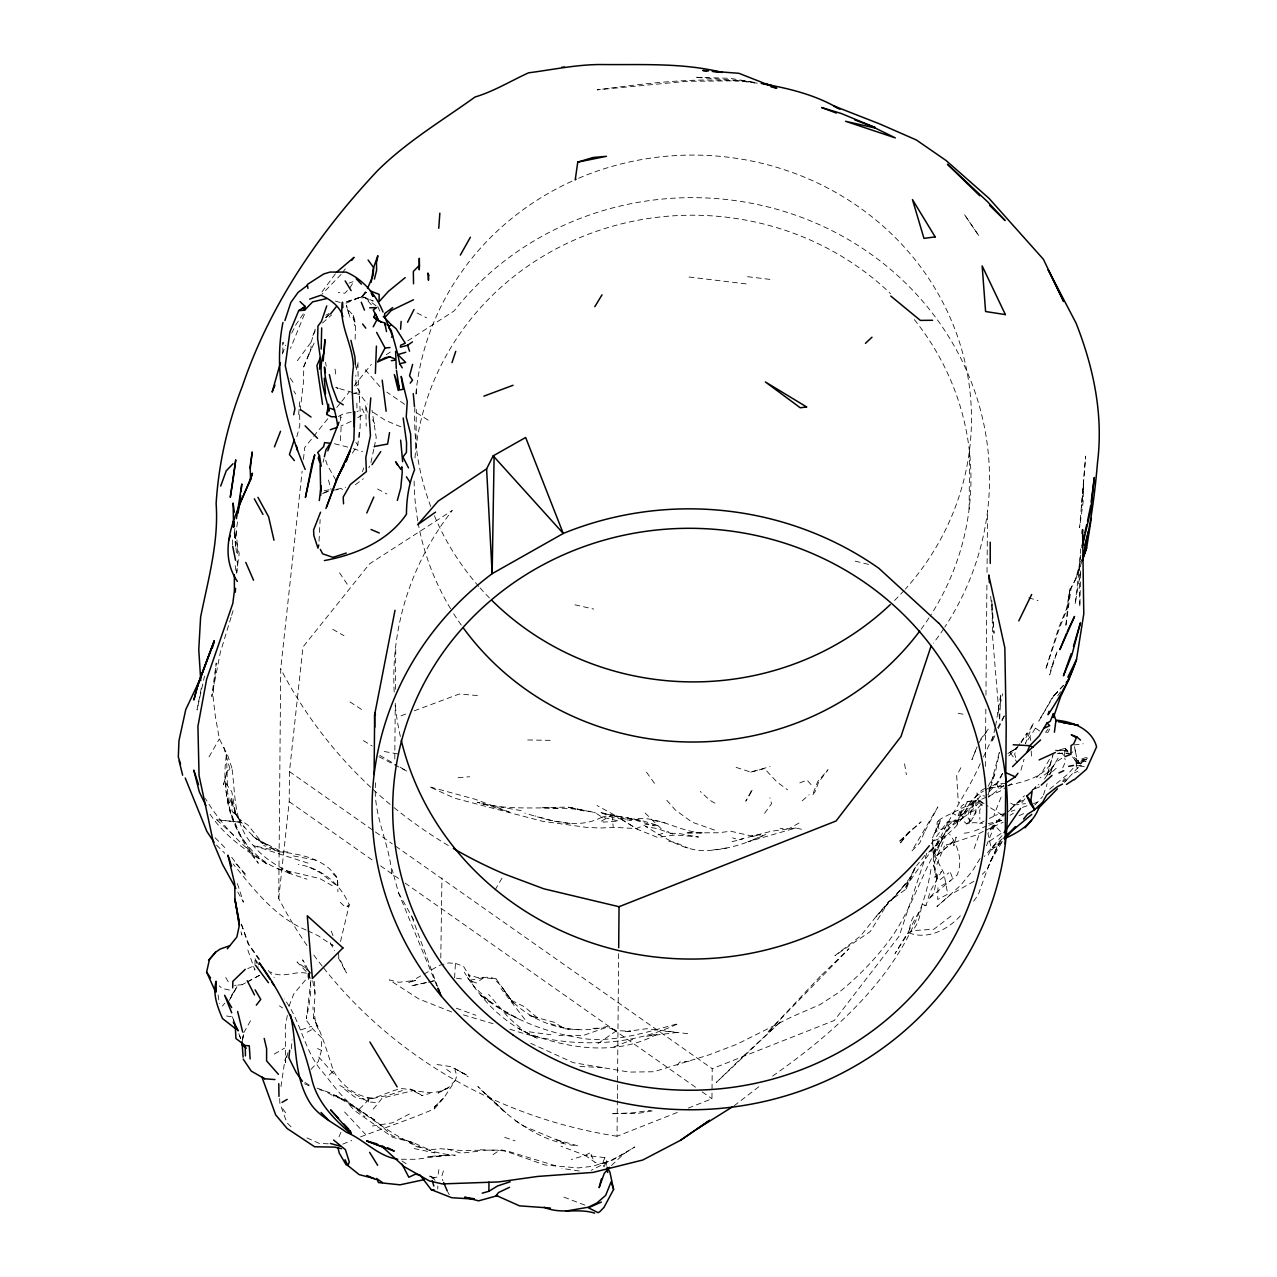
<?xml version="1.0" encoding="UTF-8"?>
<svg xmlns="http://www.w3.org/2000/svg" width="1277" height="1277" viewBox="0 0 1277 1277"><rect width="100%" height="100%" fill="white"/><g stroke="black" fill="none" stroke-linecap="round" stroke-linejoin="round"><path stroke-width="0.75" stroke-dasharray="5 3.75" d="M1064.459 756.319L1065.082 748.386L1055.84 750.876M310.981 1069.456L318.388 1061.379L321.469 1050.412L321.517 1037.61L312.881 1029.134L305.602 1019.269M307.007 945.507A458.491 433.765 0.5 0 1 278.721 898.449L280.717 668.909L302.138 471.245M278.721 898.449L289.209 801.637L289.464 771.579L302.968 646.992L369.612 563.811L452.297 510.465A296.982 280.972 0.5 0 0 394.274 693.347M352.404 453.127L357.831 444.923L359.3 430.956M394.785 758.953L395.263 703.308M395.391 689.388L395.774 645.651M415.951 448.211L416.286 409.422M416.414 393.907L416.478 388.08M677.273 1112.459L617.046 1136.243L617.35 1100.662M617.366 1098.683L618.643 953.552M688.223 1108.133L711.959 1098.763L712.215 1068.705L393.939 844.991M969.115 509.012L969.642 448.897M985.333 766.439L985.828 709.006M985.956 695.151L986.913 584.275M987.025 572.399L987.552 511.039M237.618 561.146L236.899 572.719M237.714 553.643L236.325 529.093M440.788 957.973L441.938 877.842M258.816 964.885L255.065 958.676L254.873 970.137L247.61 949.322M984.806 788.468C970.999 795.348 971.398 811.055 969.051 824.096L975.963 812.858L975.66 796.194L977.575 794.581L985.11 796.13M437.74 1188.999L437.819 1185.982M937.972 887.723L937.717 899.471L947.742 894.171L943.847 873.005L934.892 855.798L948.476 825.102L955.372 819.69M933.615 865.056L937.095 876.501L936.999 880.348L933.615 865.056L932.465 837.728L940.495 820.696L937.414 821.494L935.626 831.678L932.465 837.728M1080.661 573.07L1079.847 606.974L1079.081 566.302L1080.725 548.902M355.134 339.235L355.533 323.959L353.394 315.371L347.2 308.954L346.386 305.139L349.978 317.334L353.075 317.67L355.533 323.959M359.236 437.484C362.381 411.88 357.273 387.154 358.039 361.854L355.98 371.799M300.127 410.651L303.495 381.983L303.766 366.978L310.934 349.307L311.173 342.108L316.042 326.657M319.027 541.209L320.128 519.563M232.43 544.832L232.685 538.91M314.206 981.295C316.904 997.449 310.662 1014.529 318.58 1029.741L313.551 1017.705L312.977 1006.946M359.523 396.093L359.412 398.727L359.811 391.704L355.9 386.037L355.852 375.135M1072.584 756.942L1077.134 762.72L1076.176 765.322L1078.953 772.33M340.368 440.597L341.135 427.013M454.596 977.927L455.442 963.369L448.307 962.938L439.496 965.316L408.305 982.955L415.472 980.449L398.743 982.284L389.309 979.874L418.776 998.933L452.425 1012.262M1076.048 763.534L1076.511 756.878L1074.564 746.837M298.642 414.514L299.121 408.768M299.281 406.852L299.744 401.09M291.332 1048.72L292.114 1039.861M282.744 352.803L283.079 342.14L282.456 346.977M303.431 459.385L304.708 447.525L328.157 418.249M1080.741 555.048L1075.138 604.165L1080.677 570.915M1069.184 596.662L1070.206 588.25L1066.582 608.65L1058.585 628.013L1045.592 669.659L1059.24 628.779L1067.764 607.325L1069.184 596.662L1066.056 594.715M606.128 1165.614L606.735 1160.889L605.011 1157.616L585.185 1155.366L560.97 1146.203M375.566 782.705C372.517 813.992 389.389 842.932 391.736 873.308L393.108 872.973L398.568 892.926L437.133 986.498M969.179 809.235L967.966 817.871L970.041 820.792M237.506 521.958L235.112 538.862L234.537 533.85M995.613 725.943L1000.865 693.778L999.604 720.707L992.644 637.287L991.782 598.833M280.972 1086.567L284.851 1060.389L287.58 1053.142M432.073 1178.08L437.803 1176.947L438.905 1169.652M234.345 532.174L234.952 528.327M242.678 1039.542L243.508 1034.402M930.933 869.445C916.519 959.426 843.858 1026.197 772.633 1076.064M287.341 1015.407L285.314 1026.485L285.473 1062.608L288.251 1051.338M242.023 1041.984L243.428 1034.562L242.598 1038.361M937.095 876.501L933.998 892.767L928.395 899.168L957.08 875.048C963.129 861.767 958.069 845.246 949.641 834.2M201.255 688.383L197.025 710.044L204.496 676.108M999.237 752.6L987.967 795.156L995.342 772.585L999.364 752.568M1082.912 762.066L1083.327 759.991L1076.399 763.582L1082.912 762.066L1084.62 759.607L1080.917 761.347L1086.408 759.208L1088.451 756.654L1077.485 760.485L1073.35 756.447M373.794 449.137L370.522 464.525L368.814 467.765M374.193 447.221L376.236 437.612L372.022 410.204M282.393 353.952L285.745 345.205M961.852 810.241L956.617 825.565L961.006 810.528L961.038 813.784L964.518 822.005L966.577 823.888L973.968 822.627L982.811 823.266M323.113 462.242L323.959 458.619M995.166 727.778L991.67 742.448L994.991 735.52M998.039 713.077L1002.653 693.778M340.512 941.564L349.275 904.834C340.113 883.572 321.245 868.009 298.195 864.401M296.871 436.718L299.76 425.512L299.68 414.482M986.435 845.805L996.683 820.297M224.401 781.54L227.338 770.717L232.015 768.483C235.527 794.917 233.468 824.176 253.038 845.182C263.365 857.968 277.54 866.556 292.21 873.516C251.01 864.497 225.885 823.777 225.853 783.232L224.401 781.54L223.347 784.764L227.338 770.717M1081.858 561.609L1075.553 579.327L1069.184 591.49L1065.704 626.991L1071.148 587.947L1075.553 579.327L1080.677 560.284M1047.715 773.319L1052.743 755.872M972.627 807.83L974.032 802.866M1020.946 770.159L1024.058 759.24M1047.204 774.979L1053.206 754.164M912.081 931.077L908.522 932.705L895.017 953.536L907.404 933.232C917.477 929.736 920.142 916.168 921.419 906.638L926.112 905.313L930.247 891.25L941.564 871.473L934.86 877.379L935.083 868.695L944.485 845.997M443.39 1170.961L441.459 1177.41L442.911 1180.826M360.561 1136.865C385.271 1127.511 410.3 1119.322 434.595 1108.739L434.324 1107.127L444.157 1097.55L455.378 1080.31L456.831 1075.505L454.915 1069.982M231.073 617.238L220.267 652.643L211.79 696.444L216.228 663.05L212.892 695.438L215.35 716.285L219.357 738.856L227.657 755.282L232.015 768.483M231.632 615.37L233.914 607.916M1050.141 774.277L1052.519 766.759L1044.426 779.162M362.476 471.756L363.674 467.957M1043.469 794.917L1047.172 783.679M926.783 853.259L899.216 936.057L834.328 1020.467L712.215 1068.705M1019.86 743.645L1016.715 748.242L1007.218 754.021L1017.37 747.173L1014.656 754.132L1015.742 757.516M1075.553 579.327L1080.757 564.546M974.143 848.598L979.22 834.36M933.232 853.515L939.345 836.515M953.153 824.894L962.555 818.349C965.683 807.144 973.17 796.609 983.513 791.054M1031.736 790.303L1035.104 788.643L1035.918 786.393L1038.903 784.509M340.895 1132.316L337.782 1139.77M931.252 843.618L947.135 822.101C962.379 822.707 972.914 810.193 981.55 799.242L986.578 797.056M289.049 1006.164L293.822 993.809L309.513 975.229L307.805 970.696L311.077 973.09M304.405 314.35L290.438 348.525M1001.104 797.151L993.889 815.428L1003.818 813.896M976.697 747.636L971.925 759.655L977.144 746.917M303.655 366.659L310.934 349.307M906.159 889.031L915.433 867.067L908.985 879.246L894.203 897.236L876.23 916.359L860.506 936.105L834.935 955.643L870.323 931.508L888.632 901.754L894.203 897.236L908.059 881.369L876.23 916.359L888.632 901.754L906.159 889.031L905.569 887.483L915.433 867.067M934.397 862.598L945.299 836.706M973.904 815.572L976.394 809.81L982.508 802.994L978.358 800.855L976.937 792.841M1002.509 773.479L999.173 781.109L988.558 792.267M1002.206 841.335L997.082 846.986L987.36 869.222L982.252 874.362M940.495 820.696L935.626 831.678L946.401 827.257M1049.582 729.039L1048.241 731.992L1044.554 733.493L1048.066 729.055M605.011 1157.616L602.297 1163.618L604.085 1166.827M1002.413 773.639L996.555 783.535L988.797 789.665M308.236 355.644L315.467 340.289M983.466 756.942L994.065 734.451M1005.254 812.555L990.361 828.55L987.951 833.594L991.638 850.099L1002.493 839.5M998.327 728.608L1005.797 713.061M604.101 1166.3L606.735 1160.889L602.297 1163.618L594.938 1162.246L585.185 1155.366L571.266 1159.5M913.534 916.519L911.251 921.18L908.522 932.705C927.533 940.335 947.965 929.624 960.719 915.449M291.731 333.137L295.993 324.518L304.373 312.306M1025.926 737.627L1033.492 722.782L1025.399 743.709L1035.503 728.145L1038.52 729.933M980.209 763.71C966.497 795.284 944.246 822.34 933.295 855.367L941.42 840.936C921.308 873.069 911.666 910.581 888.712 941.165C874.442 959.969 857.936 976.905 839.58 991.878L820.169 1004.552L791.469 1016.987L736.845 1044.267L708.224 1055.137L653.728 1071.754L629.178 1072.089L573.197 1062.64L530.705 1043.277M960.879 767.7L956.681 775.793L958.309 802.85M918.658 912.337L907.532 933.248L908.522 932.705M988.254 786.201L995.342 772.585M988.206 855.047L992.277 847.274L1002.397 838.686M312.865 335.452L316.169 329.163M924.819 855.398L916.694 865.694M997.656 727.842L1005.733 712.981M229.285 1000.402L237.889 985.046L242.023 984.743L245.296 983.003M230.243 998.694L237.889 985.046L234.441 985.397M243.779 1032.694L252.096 1017.961M1049.407 759.4L1042.734 771.196L1035.902 778.316M965.013 805.995L967.599 801.429L974 800.823L980.385 801.158L988.127 806.25M208.997 756.91L219.357 738.856M1058.09 758.139L1050.891 770.462L1039.925 777.932M495.029 890.005L503.473 875.623M1054.61 694.353L1038.792 721.138L1052.711 696.875L1063.677 685.302M234.425 991.223L229.78 997.481M349.866 287.964L353.889 281.339L349.004 283.127M1021.233 742.639L1027.219 732.918L1020.914 742.113M980.082 858.511L972.563 870.722L960.655 885.296L936.935 906.558L950.902 894.411L977.144 879.502M365.525 291.635L361.886 296.679L344.886 302.33L361.886 296.679L366.563 292.241L362.54 296.312L358.709 298.148L365.286 297.573L373.219 301.053L361.008 296.168L365.286 297.573M1062.703 767.876L1065.688 761.331L1064.715 758.155M1083.327 759.991L1079.32 766.168L1064.236 782.466M905.569 887.483C927.948 853.93 952.738 820.776 982.971 794.023M335.388 273.853L320.798 293.518M978.645 743.278L988.382 728.975L980.544 739.287M956.17 821.574L957.319 820.76L947.135 822.101L949.434 826.985L939.649 841.367L927.756 853.148L956.297 826.075L967.679 810.256L960.304 816.035L983.242 797.838M1050.364 764.428C1040.659 778.683 1021.456 782.242 1005.701 785.93M1057.723 695.821L1060.884 691.368M764.572 813.321L771.547 803.68L769.903 797.774M973.617 901.227L978.134 895.001L988.813 865.295L999.221 843.187L989.547 863.076L1002.078 842.022M297.333 360.737L311.173 342.108M1002.03 835.669L984.296 856.516M341.103 274.395L322.075 294.141M342.284 272.831L346.993 266.638M1021.855 802.754L1025.032 798.716M1062.496 781.412L1064.858 778.411M677.129 1065.321L679.715 1062.081L689.548 1061.155M1051.977 767.557L1056.638 761.715L1064.22 756.559M336.793 407.475L340.496 402.846M341.741 401.313L349.132 392.071M354.08 385.909L371.352 364.344M373.267 1109.122L382.254 1098.06L414.003 1090.446L422.017 1095.538L430.062 1093.383M1065.241 781.763L1069.934 776.049M365.254 292.593L361.886 296.679L345.444 303.431M222.437 1006.053L224.832 1003.147M434.595 1108.739L444.157 1097.55M1072.983 768.339L1068.37 773.67L1049.215 789.537M1003.802 785.483L988.398 797.247M1032.454 790.255L1035.918 786.393M1051.37 772.026L1048.8 774.868L1056.175 768.323M1034.833 805.085L1042.67 796.609M1063.502 685.27L1052.711 696.875L1058.441 691.128M347.376 290.581L344.902 293.215L338.229 292.449M455.378 1080.31L448.243 1087.86L438.011 1093.112L449.121 1086.966C434.723 1097.23 417.611 1090.111 401.936 1088.595C385.766 1091.021 371.543 1104.094 354.463 1096.847L342.22 1087.397M317.079 1088.132L329.482 1092.601L345.859 1100.678L374.895 1120.184L392.582 1136.003L413.141 1142.612L429.455 1149.843L440.533 1148.725L461.045 1150.465L502.484 1150.034L544.832 1164.991L578.018 1167.912L592.257 1166.364L612.721 1160.059L634.861 1146.954L624.102 1153.642L609.48 1167.37M1063.326 781.684L1066.008 778.922M1008.766 755.92L1017.37 747.173M359.38 1109.138L369.197 1099.21L388.751 1095.235L402.335 1090.526M434.324 1107.127L442.624 1099.002M322.474 323.017L331.573 314.94M990.361 828.55L1004.951 814.423M1010.362 809.187L1024.505 795.683M329.258 1075.026L333.489 1070.988C327.391 1052.823 322.458 1034.737 313.551 1017.705M325.874 317.781L330.184 313.775M1010.538 809.267L1020.467 800.248M1067.492 751.259L1065.082 748.386L1068.035 751.147L1062.209 750.222L1058.585 753.494L1068.578 753.207L1056.941 753.318M802.243 800.823L809.139 794.741M995.326 825.533L989.42 830.513L995.134 826.027L1001.87 832.764M325.683 317.478L328.684 315.004M966.577 823.888L973.106 818.589M1076.399 763.582L1078.219 762.114L1077.485 760.485L1086.408 759.208M1007.569 812.092L1011.464 808.98M940.175 879.614L948.859 872.829M734.099 1105.834L760.31 1085.594M951.03 916.024L933.886 929.257L912.001 930.662M355.421 484.717L363.322 478.731M483.616 977.687L476.321 983.019L469.234 980.289L483.616 977.687L496.051 978.884L513.402 1003.131L501.111 985.876L495.492 980.241M355.9 386.037L357.831 384.648M493.034 1154.679L499.211 1150.433L508.278 1151.311L558.688 1166.763M989.611 841.128L1002.174 832.796M988.254 796.321L999.971 791.213L1006.627 786.903M1008.287 785.818L1011.623 783.663M386.229 354.735L392.853 350.457M407.73 340.863L454.037 310.981A296.982 280.972 0.5 0 1 859.517 246.413A296.982 280.972 0.5 0 1 944.804 627.103M968.269 801.27L973.872 802.307L965.252 807.814L958.181 815.843L961.389 806.17L967.599 801.429L974 800.823M972.356 803.169L976.49 800.615L982.332 805.388M598.035 1043.517L616.631 1030.635L630.662 1031.225L624.485 1031.784L646.497 1028.719L677.512 1032.407L646.338 1036.254L657.591 1033.875C616.903 1056.382 568.473 1048.784 527.114 1033.045C500.616 1020.259 479.482 997.114 464.333 972.244M1016.715 748.242L1009.804 752.361L1017.37 762.608M1001.695 820.201L988.015 825.565M1010.011 815.317L1013.331 813.369M274.347 1054.052L284.5 1048.146M624.102 1153.642L591.203 1170.307M985.142 790.112L996.555 783.535L1007.856 783.631M349.275 904.834L347.121 906.079L348.286 906.51L345.125 906.989L340.273 902.312M601.323 821.175L611.986 815.141L641.74 820.568L658.501 825.644L647.008 824.24L636.138 828.597L614.668 827.352L600.078 828.023L586.335 827.336L542.661 821.319L454.612 798.205L429.184 786.712L474.805 799.147L509.284 811.964L477.454 802.243C515.812 813.657 556.852 802.515 595.385 812.779L601.93 817.152L618.754 821.031L603.207 822.149L601.93 817.152L610.677 815.061L641.74 820.568M799.035 823.011L788.899 828.757L780.024 828.31M325.858 315.275L329.258 313.36M351.127 421.41L340.831 426.055M357.831 417.643L364.52 413.876L362.333 408.927L357.017 411.641M259.614 975.309L246.94 982.141M973.872 802.307L941.436 818.413L937.414 821.494L939.218 830.066M941.596 885.647L950.934 880.507M979.698 823.489L986.052 820.026M1010.682 803.073L1013.874 805.053L1024.09 799.546M242.023 984.743L245.487 982.875M247.227 981.949L259.359 975.405M307.15 1032.183L312.881 1029.134M585.185 1155.366L591.107 1152.253L591.219 1155.557L594.938 1162.246M409.406 1113.991L392.566 1122.802L372.437 1126.011M1068.434 754.164L1075.442 750.605M983.338 831.375L976.235 834.998L946.401 845.039L952.626 842.437L935.466 856.707L951.397 843.235L956.265 837.042L953.903 845.789L953.44 838.909M985.126 830.481L1003.083 822.292M989.324 818.461L997.481 814.566M1074.276 772.936L1077.804 771.26M997.305 786.84L1006.388 782.578M1019.11 815.668L1024.282 813.321M247.738 968.604L252.766 966.354M946.544 835.413L932.513 841.447L934.828 864.018M601.93 817.152C577.443 830.082 549.445 820.52 524.847 813.098M974.463 831.04L986.291 826.139M969.77 812.507L976.394 809.81M578.976 1029.741L564.53 1028.719L554.266 1022.286L529.285 1015.614L537.473 1017.817L524.288 1006.659L511.279 1000.338C535.686 1025 573.165 1035.663 606.751 1026.485L616.631 1030.635L607.341 1027.091L582.839 1035.583L558.991 1035.583M342.715 1144.144L351.75 1140.489M613.854 1047.012L632.658 1039.43M400.994 715.87L407.379 713.364M1035.104 788.643L1042.511 785.722M1077.134 762.72L1079.688 763.534L1086.104 761.06L1077.134 762.72L1072.313 756.99M799.769 782.913L807.064 780.135L813.337 787.223M322.522 493.56L329.546 490.959M414.259 710.826L459.209 694.049L479.513 695.678M1011.24 811.31L1014.944 810.017M1022.366 807.447L1031.64 804.207M1033.492 803.568L1037.211 802.275M300.925 1029.916L311.668 1026.277M658.054 834.919L668.446 831.487M801.493 829.252L795.81 828.007L747.891 841.798L765.913 834.392C746.231 843.666 725.017 850.498 703.1 850.658C680.96 849.732 663.625 836.77 645.348 826.427L657.639 828.709L673.873 834.44M743.948 838.255L738.968 839.835L732.551 837.84M352.101 394.018L359.811 391.704M952.546 821.366L962.555 818.349M323.959 492.507L329.466 490.847M736.111 767.381L750.732 772.09L770.079 766.599M413.141 1142.612L392.901 1137.408L354.176 1110.288L345.859 1100.678L334.877 1095.171L332.946 1095.698L324.996 1091.149L319.585 1089.696M732.072 841.719L742.975 838.813M750.732 772.09L764.46 768.594L777.023 782.067L787.59 789.824M1056.749 751.02L1062.209 750.222M426.757 982.588L410.811 986.004L430.03 981.678M428.561 982.157L435.792 980.385L431.961 981.247M988.127 823.665L1001.695 820.472M324.214 490.703L329.689 489.666M336.649 489.283L345.572 487.591M652.148 1110.974L638.516 1113.289L610.997 1113.736L631.939 1112.858L650.919 1110.288M351.287 412.471L343.657 413.588L337.862 416.813L341.725 417.308M712.965 849.971L726.613 847.992M795.81 828.007L771.595 831.183L747.763 837.345L760.581 834.791L750.301 835.765L730.715 831.199L718.871 832.748L685.494 832.891L703.723 832.955C678.055 832.365 654.909 812.779 629.002 820.042L601.052 812.619L613.694 817.855L632.354 820.632M1074.133 744.954L1083.167 743.789M1003.93 786.153L988.206 788.069M964.215 833.211L971.27 832.349M434.563 1177.953L428.018 1175.319L432.28 1177.617L437.803 1176.947M1013.874 805.053L1025.543 803.664M477.742 1151.327L460.997 1153.179L447.205 1148.981M333.185 490.113L342.651 489.219M458.124 777.677L469.633 776.735M992.277 847.274L997.082 846.986M592.895 1028.368L601.994 1028.049M401.377 1159.245L415.999 1159.293L449.057 1154.935L427.428 1156.659L455.282 1155.206C414.706 1152.716 382.174 1126.282 350.616 1103.966C338.533 1093.735 329.929 1080.246 319.569 1068.402C303.479 1047.475 300.191 1019.557 284.148 998.901M309.688 867.418L320.224 872.654L337.814 886.541L337.559 878.321C325.635 858.99 301.292 854.249 280.525 851.903C257.044 842.277 235.048 824.974 231.392 798.317L229.062 804.67L228.806 793.831M527.736 739.958L552.303 740.389M670.585 833.274L678.438 833.418L698.535 837.026L675.517 834.935L657.607 837.425L637.558 829.348L615.801 815.795L637.558 829.348M306.336 973.186C294.045 970.648 282.217 979.076 270.564 971.941M287.9 851.951L281.914 851.807L256.118 838.766L250.308 834.152M1055.44 750.158L1068.035 751.147M480.296 1149.811L499.211 1150.433M557.762 808.421L541.145 807.766L567.882 807.064L595.385 812.779M579.934 1066.503L603.335 1067.54M328.285 1143.825L319.218 1143.378L305.155 1137.105M333.489 1070.988C341.773 1085.753 356.842 1097.534 374.161 1098.188M339.842 1085.418L368.446 1101.907L378.072 1102.642M233.388 834.95L216.659 819.786L241.513 822.308L244.386 827.847M746.135 283.909L686.611 276.726M216.659 819.786L241.513 822.308L239.501 819.211L248.057 825.245L262.839 843.618L256.118 838.766L267.132 844.48M235.271 1024.106L232.318 1016.843L225.119 1015.79M665.365 1031.241L688.734 1033.732M337.096 1096.161L332.946 1095.698L345.859 1100.678M334.43 443.726L351.414 448.035M747.572 276.694L771.994 279.631M1081.683 766.008L1076.176 765.322L1084.732 766.583M420.516 1147.384L417.292 1146.954L409.263 1142.628M757.373 83.181L739.878 80.802L686.834 81.297L597.221 89.853C649.035 82.957 701.823 76.061 753.973 82.67M529.269 1031.832L550.882 1034.753M456.448 978.198L461.987 979.028M579.215 1170.993L561.848 1168.375M437.037 1064.507L451.068 1066.646L467.781 1075.697L451.068 1066.646M521.144 810.608L479.577 803.329M293.471 855.941L317.638 860.475M753.398 82.159L729.965 78.312L695.007 77.243L746.694 81.121L756.096 83.34M570.037 823.505L551.409 820.441L535.047 815.923M384.217 751.514L398.743 754.084M922.202 904.595L926.112 905.313M958.133 713.3L963.081 714.21M668.765 841.192L675.23 842.453L688.095 848.056M414.147 1148.55L435.01 1152.923L429.455 1149.843M652.994 820.313L665.014 822.851M582.152 810.113L567.882 807.064L587.133 811.693M225.853 783.232L231.823 791.82L235.83 814.375L231.392 798.317L232.111 811.406L236.868 815.38L241.513 822.308M229.461 990.058L222.134 988.446L219.229 985.828M574.937 604.819L593.741 609.065M601.052 812.619L616.216 816.019L596.997 805.5M463.407 1014.88L493.066 1023.707M855.191 561.162L869.86 564.705M496.051 978.884L489.362 977.24L477.151 977.448L468.196 974.686L472.267 982.588M277.779 868.679L319.857 878.56L332.547 885.871M509.842 1029.15C564.163 1047.81 625.906 1048.593 678.406 1023.547C648.668 1031.545 618.707 1041.665 587.452 1039.079C548.823 1033.987 510.864 1019.493 480.344 994.975L503.026 1010.171L518.67 1018.854L505.213 1012.581M335.404 301.101L340.64 302.633M352.755 392.534L335.819 387.506L338.166 388.575L335.292 386.388M354.639 393.093L360.29 394.785L367.329 404.027M1028.671 597.796L1038.025 600.589M627.358 817.711L654.319 825.9M550.563 1023.771L568.536 1029.326M307.965 863.108L253.373 845.582L278.274 851.184L263.637 845.422M353.282 448.642L362.54 451.659M287.852 872.861L306.991 879.167M504.766 1137.376L515.046 1140.84M714.545 830.082L692.038 822.133L675.469 810.129L666.211 799.61M414.003 1090.446L410.029 1089.058L422.017 1095.538M456.288 1008.192L475.874 1015.279M455.442 963.369L463.503 966.354L469.968 976.713M563.875 1197.108L585.68 1205.44M400.866 426.821L385.351 420.356L373.107 412.216M304.549 1083.742L310.965 1086.727M306.145 930.039C275.193 917.301 253.772 889.223 233.148 863.954M307.837 930.837L318.037 935.642L333.153 945.746L329.913 942.107L334.494 950.695M317.51 1048.545L321.469 1050.412M417.068 312.993L426.63 317.829M378.95 756.702L407.235 771.356L395.2 764.332M377.497 488.979L386.883 493.991M951.972 812.922L955.819 815.045M332.722 629.306L343.976 635.675M714.928 803.185L709.932 800.28L700.227 791.437M379.86 755.377L393.476 763.327M1002.301 815.141L989.675 807.272M363.37 740.628L372.182 745.991M515.046 1120.647L524.4 1126.346L563.748 1142.883L556.357 1139.722L577.827 1145.82C536.755 1142.308 505.245 1114.677 477.853 1086.551L506.235 1113.065L487.191 1095.107M304.932 1082.417L311.428 1086.456M416.589 412.742L428.88 420.628M459.497 1071.132L468.18 1076.766M401.984 1161.048L406.501 1163.97M404.633 404.282L386.835 392.087M349.978 701.919L362.333 709.98M279.424 1005.845L282.6 1007.936M374.895 1120.184L334.877 1095.171M1035.503 728.145L1039.861 731.146M446.631 1069.472L453.75 1074.404M289.464 771.579L392.294 843.842M289.209 801.637L374.081 861.289M380.61 865.87L398.568 878.496M405.096 883.077L695.63 1087.286M702.158 1091.883L711.959 1098.763M480.344 994.975L491.15 1002.78L474.948 987.552L467.35 977.512M376.013 305.73L365.254 297.892L371.543 305.059M236.868 815.38L232.111 811.406L235.351 812.699L235.83 814.375M520.457 1027.969L508.645 1017.705L488.612 994.352M645.108 813.018L661.709 829.22M350.616 1103.966L364.887 1116.736M432.28 1177.617L435.09 1180.283M1065.082 748.386L1067.843 751.084M216.467 845.087L224.72 853.196M332.93 873.707L337.559 878.321L337.91 891.841M291.044 1126.809L286.846 1122.611L279.855 1103.073L279.583 1095.921M215.143 837.776L226.221 849.013M980.385 801.158L982.3 803.169L979.746 810.288L979.842 819.164M344.614 1112.012L365.589 1134.423M235.958 863.715L245.791 874.346M946.496 823.745L949.434 826.985M524.927 1019.461L500.951 988.51M318.723 1056.989L333.712 1073.957M365.19 369.66L380.961 387.857M268.314 970.568L274.188 977.528M210.082 814.247C224.576 836.084 246.365 850.801 268.058 864.689C242.63 847.545 221.304 824.75 205.405 798.556M355.852 442.417L357.831 444.923M231.712 857.314L246.094 876.325M504.207 990.744L513.402 1003.131M259.726 959.426L248.871 944.501L240.794 922.489L247.93 943.543L258.752 959.458M1077.485 760.485L1079.688 763.534M646.465 772.154L656.011 785.451M290.15 378.104L293.167 382.446M282.76 1108.691L287.309 1115.236M339.506 572.814L349.18 587.021M236.229 815.253L238.017 817.982M293.806 391.033L295.705 394.066M1061.953 752.792L1063.47 755.298M398.568 892.926L413.812 920.015M225.726 977.464L228.902 982.891M335.915 480.152L327.327 465.195L325.092 458.475M372.533 419.734L374.72 423.581M447.748 1191.936L449.281 1194.697M237.745 891.937L243.428 902.185L236.484 880.811M338.166 957.542L346.418 972.978L338.82 956.92L338.261 951.828M377.753 306.592L380.179 311.78M996.555 783.535L999.971 791.213M309.976 973.792L308.603 970.312L297.03 961.932L307.629 973.01L308.826 980.369L309.513 975.229L309.449 976.155L307.805 970.696M255.065 958.676L258.241 966.912M232.318 1016.843L233.691 1020.435M331.206 931.045L333.201 936.264M950.487 872.702L952.706 878.608M411.832 916.663L437.532 986.498M347.2 308.954L349.978 317.334M223.73 747.157L229.892 768.818M328.46 480.008L331.302 490.304M240.97 931.731L241.864 935.051L241.13 931.284M392.231 869.605L393.108 872.973M234.745 533.962L239.182 553.595L236.421 573.788L234.665 562.215M367.249 412.343L365.701 404.665L366.244 426.007M1074.468 746.662L1076.511 756.878M312.721 980.768L315.1 993.57M1030.284 737.483L1030.794 740.484M904.579 763.806L906.367 774.692M325.555 362.221L326.194 366.068M367.824 1097.837L368.446 1101.907M355.277 362.971L356.107 368.478M218.096 994.943L219.309 1003.706M335.053 369.069L336.027 376.172M234.186 532.669L235.974 549.717M611.986 815.141L613.199 826.826M353.394 315.371L354.399 325.635M234.553 532.541L235.798 545.87M235.974 547.769L236.516 553.468M990.681 596.359L994.049 633.296L992.037 602.664M340.209 415.616L340.672 421.314M1031.241 751.099L1031.481 756.91M356.842 403.101L357.065 410.524M400.371 736.526A296.982 280.972 0.5 0 1 395.04 703.292M943.703 628.763A296.982 280.972 0.5 0 1 933.423 643.161M617.046 1136.243A458.491 433.765 0.5 0 1 323.336 967.567M322.123 966.035A458.491 433.765 0.5 0 1 312.705 953.52M448.307 845.502A458.491 433.765 0.5 0 1 391.704 805.691M390.171 804.414A458.491 433.765 0.5 0 1 372.15 788.611M370.697 787.255A458.491 433.765 0.5 0 1 280.717 668.909M914.332 319.601A278.418 263.413 0.5 0 1 930.071 616.232M928.97 617.924A278.418 263.413 0.5 0 1 920.956 629.433M461.332 625.155A278.418 263.413 0.5 0 1 451.627 610.454M450.621 608.778A278.418 263.413 0.5 0 1 418.106 522.756M417.755 520.824A278.418 263.413 0.5 0 1 414.115 479.641M414.961 457.948A278.418 263.413 0.5 0 1 596.79 231.185A278.418 263.413 0.5 0 1 890.532 293.614M578.704 178.221A278.418 263.413 0.5 0 1 915.497 260.269A278.418 263.413 0.5 0 1 905.377 589.08M904.052 590.533A278.418 263.413 0.5 0 1 894.507 600.509M489.426 597.939A278.418 263.413 0.5 0 1 480.024 587.899M478.747 586.43A278.418 263.413 0.5 0 1 434.419 515.764M430.748 506.554A278.418 263.413 0.5 0 1 414.865 407.65M415.839 393.923A278.418 263.413 0.5 0 1 576.869 179.019M226.54 754.292L227.737 798.684L230.467 812.316L240.268 834.935L258.321 863.3C233.068 832.652 220.155 794.055 226.54 754.292M1083.614 482.961L1083.119 502.308L1079.592 527.672L1085.642 456.112L1081.587 507.32L1083.614 482.961M310.902 980.481L306.368 1018.631C310.343 998.806 315.196 977.719 302.633 959.841L310.902 980.481M1051.737 666.195L1049.71 674.99L1057.308 651.094L1051.737 666.195M818.605 782.21L814.934 791.979L812.316 795.427L817.791 781.46L828.039 769.728L818.605 782.21M924.245 832.444L919.727 843.012L911.826 851.009L937.829 806.936L924.245 832.444M751.036 791.548L745.768 801.19L752.951 789.218L751.036 791.548M908.681 832.045L899.455 844.161L910.198 831.008L921.116 821.845L898.465 842.293L910.198 831.008L908.681 832.045M820.345 976.219L767.301 1032.79L849.013 948.683L820.345 976.219M744.603 1054.962L716.333 1082.433L781.061 1021.201L744.603 1054.962M537.122 1038.329L518.765 1028.448L537.122 1038.329M978.645 235.479L964.247 214.265L978.645 235.479M240.635 1038.393L238.56 1033.013L240.667 1038.409M237.57 564.881L237.171 561.098L237.57 564.881"/><path stroke-width="1.5" d="M395.631 351.351L396.269 368.51M938.563 622.745A317.542 300.43 0.5 0 1 887.18 1044.905A317.542 300.43 0.5 0 1 440.948 995.645A317.67 300.542 0.5 0 1 374.113 774.485L374.64 714.753L395.008 610.278M482.163 1193.197L488.899 1191.281L488.963 1182.039M618.691 947.71L619.042 906.718L836.068 820.983L900.955 736.574L931.029 646.242M1005.175 844.065L1006.212 726.23L1004.839 647.822L988.733 574.969L989.436 582.743M323.209 361.024L324.933 339.586L324.214 351.127M938.387 622.873L878.799 568.249A317.734 300.606 0.5 0 0 563.253 533.451L525.645 437.484L493.193 455.841L494.103 456.863L492.156 573.676A317.239 300.143 0.5 0 0 374.113 774.485M232.701 987.839L232.845 981.311L245.264 969.323M321.181 349.1L321.692 327.886M354.751 411.753L353.873 439.895L345.971 461.779L350.233 450.366L336.202 480.471L325.922 508.549M419.447 265.297L419.271 269.814L419.287 258.305L419.447 265.297L413.333 271.442L413.54 283.781M233.228 527.05L233.499 521.128L234.026 526.842M243.109 1057.133L242.023 1041.984M402.654 461.651L400.643 440.134M319.537 369.165L320.319 357.704L317.622 338.644L317.973 326.034L321.357 321.596L326.736 305.953M438.761 228.296L439.847 213.163M400.563 329.195L401.138 321.437M1074.34 779.736L1086.472 769.217L1096.592 746.869C1091.931 729.103 1072.68 721.521 1055.967 720.18L1054.403 732.2M376.428 346.115L375.374 373.427M235.239 592.273L235.575 588.362M370.793 397.897L369.197 416.398L370.458 435.489L365.813 457.517L366.387 471.612L350.425 484.446L343.194 497.104L343.545 503.84M1082.305 561.146L1082.96 557.235C1090.542 526.092 1094.836 494.47 1097.502 462.609C1103.504 414.738 1093.591 367.584 1076.064 323.129L1048.178 269.766L1063.677 301.548L1043.421 259.311L988.973 198.302L945.954 160.407L916.263 139.927L879.805 123.981L834.041 106.055L837.265 107.906M1082.194 533.419L1082.577 529.556L1083.774 613.998L1076.511 659.475C1069.966 679.109 1059.623 697.481 1048.082 714.721L1048.992 711.321M321.197 485.803L319.266 500.568M289.656 1050.221L288.889 1057.835L296.104 1072.393L302.441 1081.3M371.208 282.281L373.507 267.436L368.095 260.013M240.236 499.211L240.635 495.396M241.034 491.581L241.832 483.951L236.437 518.685M1082.449 559.901L1086.631 547.929L1091.308 518.286M237.937 513.226L239.725 503.745L250.579 479.785L252.431 473.208C240.603 507.065 213.961 546.524 237.362 581.402M250.276 468.404L252.223 451.962L250.132 466.281L250.579 479.785M282.919 322.49C273.102 372.485 285.617 423.373 305.187 469.409M1090.702 505.612L1087.541 521.032M1091.181 501.861L1094.325 477.454L1090.718 510.177L1082.066 547.402M233.212 478.667L235.75 459.864L230.291 497.28L232.957 480.535M1062.496 784.062L1056.877 786.983L1046.677 795.06L1042.734 802.116L1034.673 809.698L1030.778 801.062L1032.103 791.245L1026.868 796.002L1030.459 803.999L1034.673 809.698L1027.474 814.295L1023.563 819.052M300.063 301.659L305.123 306.4L304.565 310.231L298.722 310.614L289.911 331.86L285.234 365.621L294.939 408.752L293.678 414.722M575.225 179.945L577.747 162.131L593.103 157.486L606.447 156.321L577.747 162.131M320.559 491.39L321.102 487.591M377.018 261.019L377.832 255.687L373.762 267.021L373.076 275.465L367.505 288.522M307.933 288.394L307.342 284.468L323.767 273.948L330.136 272.065L346.131 272.097C363.115 279.136 376.332 295.306 383.036 312.035M250.116 1058.936L249.286 1045.783L245.248 1045.576L235.91 1038.504L235.239 1025.319L233.356 1021.967L238.145 1030.842L235.239 1025.319M389.533 432.584L387.617 444.029L374.225 446.503M336.234 416.797L331.381 416.733L326.72 414.418L328.572 404.282L328.987 411.178C324.869 391.975 316.696 372.038 323.975 352.564M1082.273 545.63L1084.412 534.632M396.429 370.266L399.525 389.964L403.277 389.262L401.201 376.428L407.267 401.409L406.23 417.036L410.603 433.909L411.29 456.911L414.578 469.776C408.8 483.839 406.517 499.004 406.453 514.136C388.288 541.24 355.373 554.856 324.374 560.571M1082.96 557.235L1088.387 531.711L1084.796 545.04M280.397 362.86L272.129 392.135L274.954 385.127M215.526 991.878L206.619 972.068L209.476 959.49L215.51 952.275L220.267 949.019L229.748 945.714M1084.859 532.701L1086.647 524.927M324.374 456.799L326.05 449.536L330.105 443.55M374.416 279.072L376.619 270.245L376.444 261.226M318.771 545.04L317.973 548.136L313.823 535.51L313.599 529.907L320.543 512.221M601.403 1178.942L599.136 1187.658L604.197 1173.499L609.48 1167.37M412.631 364.408L409.55 375.837L412.535 380.131L410.204 383.132M397.355 500.376L400.802 487.83L402.255 472.155L401.84 466.807L400.866 469.329L395.662 461.827L397.546 464.924M212.237 648.285L214.297 640.862L198.382 682.94L193.928 699.764L198.382 682.94L185.772 709.517L178.972 740.692L178.317 756.99L180.536 763.981M1073.43 646.401L1080.438 622.857L1071.93 654.766L1063.438 675.836L1071.164 653.68M284.899 320.591L290.837 302.505L298.036 292.449L307.182 285.505M294.38 439.464L289.416 454.548L294.396 460.582M451.994 362.652L455.745 351.351M228.775 540.267L230.387 535.542M1012.533 766.647L1026.9 752.44L1029.853 745.704L1039.095 736.079L1047.044 722.958L1050.237 721.377L1052.998 714.609L1053.397 717.482L1060.644 696.635L1068.897 679.46L1076.511 659.475L1067.827 677.193M1082.066 560.858L1086.631 547.929M220.713 486.042L226.221 470.878L232.973 463.774M327.774 450.797L338.996 422.176M326.72 414.418L327.694 411.928M274.459 446.87L280.541 431.275M611.188 1181.64L605.649 1195.4L596.902 1202.998L588.394 1207.196L566.19 1211.043M1066.518 633.472L1059.862 649.61L1074.532 616.472L1067.269 631.668M326.625 506.841L338.405 475.698L344.088 465.259M374.097 1178.511L359.188 1174.632L347.839 1165.534L349.339 1161.958L345.413 1149.683L333.6 1140.042M320.319 357.704L316.919 365.605L322.57 404.346M366.786 512.987L373.81 497.056M1075.92 737.467L1071.291 734.866L1076.798 736.877L1073.638 743.98L1071.036 745.608L1070.988 754.212L1065.257 756.559M336.202 480.471L350.233 450.366M1018.791 620.893L1031.656 594.507M435.537 512.125L417.627 524.783L438.107 501.159L486.601 468.882L493.193 455.841M407.555 322.251L414.035 309.497M319.473 455.65L318.196 458.108L321.213 466.201L319.473 455.65L317.654 452.537L323.656 446.631L324.629 442.608L330.52 443.279M373.203 326.8L376.763 320.112L373.842 317.271L375.294 313.36L378.343 320.128L381.232 322.347M391.369 360.689L395.104 360.162L394.529 358.725L389.74 356.794L377.737 361.758L385.079 348.014L390.012 347.552M1004.76 838.51C1020.02 831.822 1034.162 822.707 1039.51 805.883M607.054 1167.194L609.847 1171.903L613.614 1189.43L603.973 1207.388L600.046 1211.458L598.179 1212.719L588.378 1207.771L601.371 1202.088M460.327 255.097L470.399 237.235M594.827 306.688L602.01 294.843M1004.089 832.668L1020.546 808.517M372.006 464.7L380.738 451.611M374.64 714.928L374.784 727.204M351.702 260.428L354.048 257.331L336.442 272.304M1006.388 782.578L1015.279 776.847L1017.992 773.271M256.294 1005.175L260.747 999.396L255.097 989.819M550.403 1208.058L519.468 1205.839L496.258 1195.464L498.525 1192.526L509.523 1187.307M330.551 313.919L336.138 306.879M227.338 948.811L236.852 937.031L239.469 924.803L234.952 899.311L234.76 883.971L227.913 855.175L231.6 866.157M1057.484 788.755L1038.233 808.501M391.528 337.208L392.55 336.011L385.462 318.564M1025.064 827.799L1031.593 820.185M208.566 960.336L215.51 952.275M1004.536 839.228L1015.598 826.666L1003.85 838.175M1066.279 682.381L1068.897 679.46M1026.9 752.44L1040.579 739.974M412.439 341.901L407.602 345.237L400.403 347.2L400.691 345.189L405.288 343.242L396.093 328.7L391.209 324.629L389.517 326.242L386.947 324.278M865.455 343.321L871.983 337.208M1041.25 785.116L1052.025 775.426M1007.904 834.2L1031.768 814.407M405.208 277.62L388.4 291.364L379.125 301.627L379.109 294.349L370.378 290.98M298.722 310.614L305.123 306.4M392.678 307.629L384.712 313.519L384.6 317.75L391.241 310.487L413.493 299.776M680.513 1140.297L709.533 1120.392L680.513 1140.297L642.778 1160.011L593.119 1172.398L537.761 1176.436L498.525 1181.943L442.305 1183.907L429.439 1180.954L404.027 1166.603L382.19 1146.618M1066.471 784.413L1073.749 779.672M697.019 1129.012L732.423 1106.888M488.899 1191.281L497.551 1185.95L510.193 1181.784M282.009 1102.386L287.165 1099.401M377.737 361.758L385.127 357.72L389.74 356.794M1058.936 772.984L1063.725 770.654M1043.916 728.321L1049.71 725.655L1047.044 722.958M1039.111 759.927L1055.297 752.536M346.259 553.053L332.946 557.347L322.666 553.835L320.351 549.429M483.887 396.157L513.067 385.271M330.28 429.742L337.32 427.284M309.657 299.121L321.054 295.179C330.344 299.536 340.065 306.288 342.875 316.744M405.815 352.26L397.881 354.591L399.669 363.69L402.239 367.808M326.673 298.563L312.642 301.867L304.565 310.231L302.777 308.236M399.669 363.69L405.639 362.413L397.881 354.591L391.145 330.232L388.878 327.742M424.443 1179.597L400.036 1184.817L378.519 1182.582L376.476 1178.463L382.414 1182.534M712.502 71.448L722.175 72.406C682.764 62.669 642.586 64.951 602.648 64.536C577.539 64.281 553.228 69.66 528.566 72.821C510.8 80.898 493.96 91.369 475.028 97.004C441.762 120.948 406.421 141.859 377.194 171.038C319.09 232.973 269.846 304.852 242.534 385.766C227.769 423.325 218.606 463.423 216.132 503.633C218.894 542.087 208.135 579.678 200.617 617.03L198.765 649.658L200.76 680.641M1068.657 766.344L1073.51 765.466M561.704 67.25L564.514 67.09M369.66 307.805L376.571 307.613L373.235 309.944L378.343 320.128L373.842 317.271M932.577 320.272L920.35 320.399L890.755 296.041M274.954 1079.544L264.722 1078.794L251.25 1071.084L243.173 1059.048M1013.204 744.778L1029.853 745.704L1033.077 747.3M474.134 1199.103L451.707 1197.714L431.211 1189.653L419.862 1174.872L415.233 1174.233L408.832 1177.266L402.079 1164.225M708.527 70.937L702.829 70.49L706.692 70.873M712.327 71.241L738.936 73.316L776.767 88.225L771.132 86.884M496.258 1195.464L497.551 1195.623L478.636 1200.843L464.605 1197.235L474.086 1198.736M765.146 84.234C790.942 88.831 817.312 95.615 839.851 109.263M763.423 83.979L770.989 85.032L761.22 83.436M1058.17 721.697L1078.347 725.24L1063.693 722.702M431.211 1189.653L434.388 1190.116M594.667 1213.15C577.795 1207.787 560.587 1214.587 544.241 1207.276M341.566 1148.693L334.542 1147.097L314.637 1146.778L287.086 1128.485L275.672 1114.869L261.929 1077.038L264.722 1078.794M619.042 906.718L543.842 888.808L504.415 874.027A458.491 433.765 0.5 0 1 453.383 848.487M330.376 1143.458L339.89 1146.092M387.617 1147.752L394.258 1151.12L366.77 1140.984L377.29 1144.032M397.722 1159.245C377.689 1156.292 364.472 1139.722 346.338 1132.236C334.111 1123.09 319.218 1116.593 310.487 1103.551C293.215 1076.655 297.238 1044.442 290.486 1014.8M366.77 1140.984L385.319 1148.071L382.318 1145.884M330.168 408.305L334.718 409.933M376.763 320.112L384.792 323.033L385.558 325.699M836.355 113.062L821.574 107.539L841.16 113.461L875.176 127.54L854.84 119.958M371.064 529.492L379.253 532.988M1006.499 772.984L1015.279 776.847M366.93 1175.447L375.534 1179.389M343.242 404.873L337.607 401.17L332.036 386.229L329.37 374.576M300.462 409.582L311.061 417.036M234.792 1028.113L222.517 1018.551C217.393 1006.659 212.652 994.464 216.036 981.295L216.292 991.91M391.209 324.629L383.308 316.377M241.864 1044.666L246.238 1048.209M1076.798 736.877L1080.55 740.085M350.84 1133.721L350.265 1130.768L350.84 1133.721C334.319 1119.418 318.133 1103.057 312.338 1081.268C302.026 1038.616 285.425 998.454 259.263 962.778L269.814 979.028M979.794 195.812L947.47 164.238L987.456 201.638L1005.095 220.522L989.627 205.421M305.123 425.864L317.51 438.298M321.07 1112.475L328.812 1120.44M356.283 278.801L361.423 284.18M338.469 1118.237L330.599 1109.873L350.473 1132.3M343.705 1123.808L348.956 1129.379M494.103 456.863L563.269 533.467L492.156 573.676L486.601 468.882M278.418 1074.324L266.59 1060.884L266.622 1048.752L264.211 1038.44M362.604 324.023L365.829 328.141M1026.868 796.002L1030.778 801.062M255.703 965.492L268.473 982.731M214.073 842.213L206.922 831.535L185.213 778.012M206.619 972.068L210.545 977.959M406.421 476.832L410.204 482.514M271.937 982.284L274.044 985.541M369.628 1152.349L377.657 1165.278M345.173 280.908L351.095 290.613M369.899 1042.016L397.163 1086.855M346.306 1165.087L339.251 1153.131L337.99 1147.608M231.696 1007.633L224.608 995.278L231.712 1012.805M254.315 498.796L262.982 514.392M235.846 888.505L222.613 864.577L213.482 842.884L199.052 775.522L197.919 726.405L206.651 679.156L232.797 603.494L234.377 591.123L234.361 574.794M257.938 497.328L268.617 516.818L273.98 540.219M376.619 332.387L385.079 348.014M408.512 467.925L402.941 456.974L406.437 452.441L406.581 442.704L403.197 417.994M247.259 980.736L254.474 994.911M345.029 1159.724L347.839 1165.534M205.932 805.611L199.276 791.804L193.785 770.127L198.526 784.589M245.791 562.423L253.532 580.221M443.646 1182.534L447.301 1191.074M437.883 988.334L440.9 995.677L438.203 988.334M361.279 302.266L364.456 310.119M350.92 340.336L354.926 356.858L355.341 364.392M611.827 1184.05L613.614 1189.43M407.602 345.237L409.534 351.223M1055.967 720.18L1056.366 721.425M1053.796 713.572L1055.393 719.047M432.28 1180.682L433.845 1186.062M237.634 1011.448L242.662 1032.024M179.115 760.916L182.643 775.187M606.942 1169.062L607.772 1172.509M296.376 445.737L297.413 450.494M386.516 331.589L384.792 323.033M232.701 546.301L235.559 560.316M239.31 921.882L234.952 899.311L239.166 925.075M325.427 372.645L324.47 366.994C324.773 387.474 335.308 405.575 337.575 425.608M234.33 512.157L233.1 503.058L233.595 526.97L233.499 521.128M382.19 380.163L386.133 411.258M375.119 712.646L375.39 714.976M413.269 393.587L414.466 406.533M1053.062 713.699L1053.397 717.482M324.262 378.215L325.523 393.795M342.859 307.677L342.475 302.234C338.453 325.156 353.282 344.854 353.378 367.233C350.632 387.17 353.569 407.076 354.336 427.029M320.128 465.067L320.75 495.38M245.248 1045.576L245.439 1055.903M278.785 1083.71L278.977 1096.384M990.218 542.23L990.25 563.428M929.289 845.725A296.982 280.972 0.5 0 1 629.8 953.009A296.982 280.972 0.5 0 1 401.281 740.421M919.759 631.03A278.418 263.413 0.5 0 1 463.615 628.332M890.229 604.644A278.418 263.413 0.5 0 1 492.22 600.733M428.705 275.257L428.465 280.222L427.907 273.039L428.705 275.257M398.887 386.452L398.264 390.475L394.338 374.56L398.887 386.452M311.987 464.142L305.411 497.471L314.733 454.804L311.987 464.142M206.619 661.326L197.137 687.202L214.297 640.862L206.619 661.326M342.938 947.933L312.386 978.469L307.262 915.785L342.938 947.933M806.601 406.932L800.296 407.794L765.37 381.967L806.601 406.932M935.163 236.899L923.973 238.384L912.448 199.563L935.163 236.899M1005.382 314.605L985.589 311.524L982.157 265.919L1005.382 314.605M875.304 128.067L845.566 121.283L895.305 137.9L875.304 128.067M372.996 296.312L371.288 292.784L372.9 296.232M512.7 1034.753A296.982 280.972 0.5 0 0 984.679 841.703A296.982 280.972 0.5 0 0 571.569 551.361A296.982 280.972 0.5 0 0 512.7 1034.753"/></g></svg>
